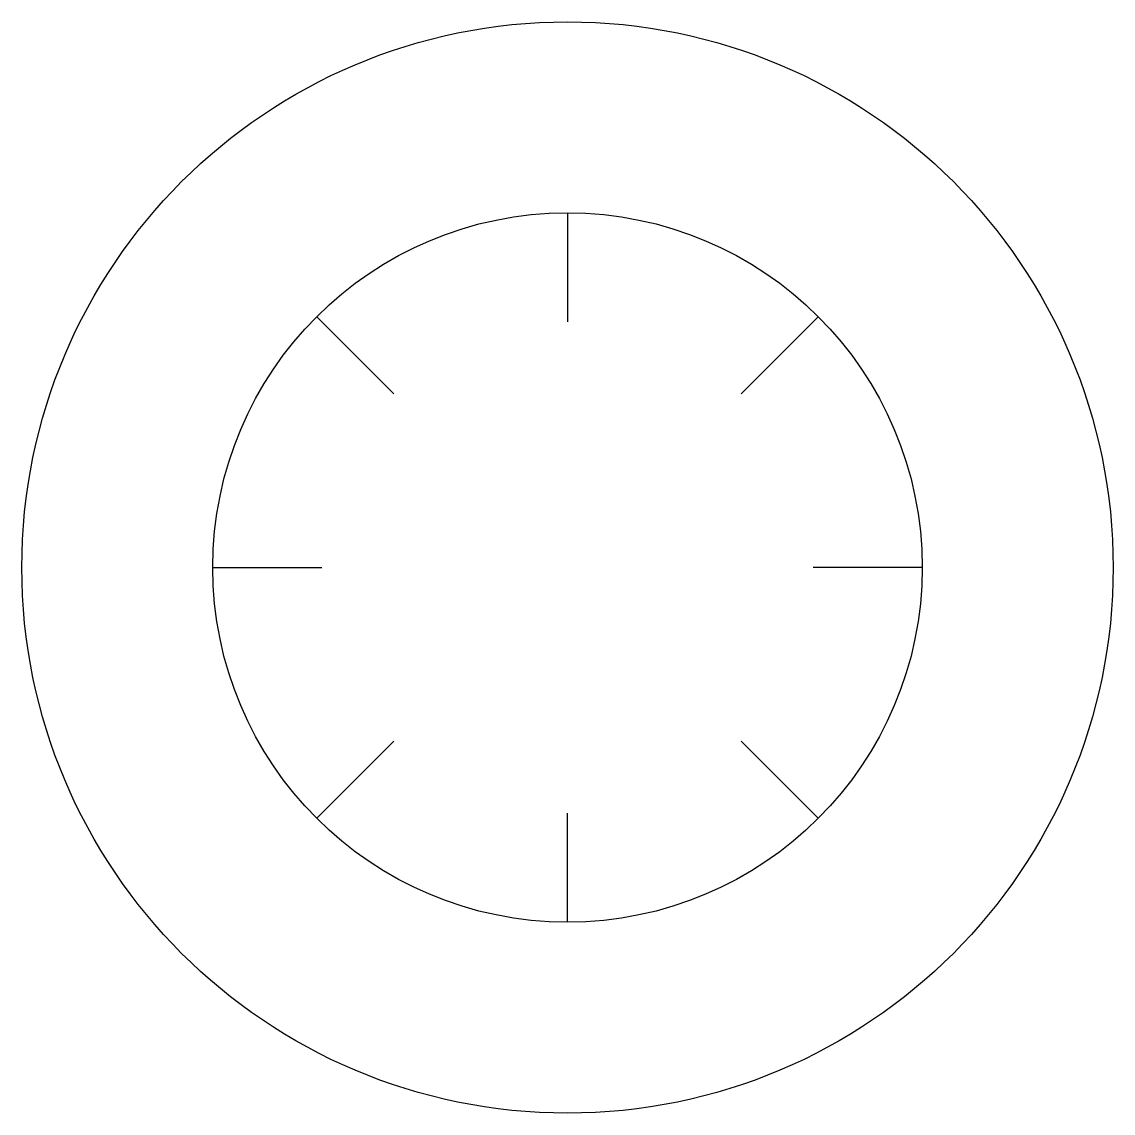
# Model space of a CAD drawing. Header units: metres. Extents: x -2 to 2, y -2 to 2.
import ezdxf

# ---------------------------------------------------------------- set-up
doc = ezdxf.new("R2010")
doc.units = ezdxf.units.M

msp = doc.modelspace()

# ---------------------------------------------------------------- linework, layer by layer
for p, q in [((0, 1.3), (0, 0.9)), ((-0.9192, 0.9192), (-0.6364, 0.6364)), ((0.9192, 0.9192), (0.6364, 0.6364)), ((-1.3, 0), (-0.9, 0)), ((1.3, 0), (0.9, 0)), ((-0.9192, -0.9192), (-0.6364, -0.6364)), ((0.9192, -0.9192), (0.6364, -0.6364)), ((0, -1.3), (0, -0.9))]:
    msp.add_line(p, q)
for radius in [2, 1.3]:
    msp.add_circle((0, 0), radius)

doc.saveas('drawing.dxf')
